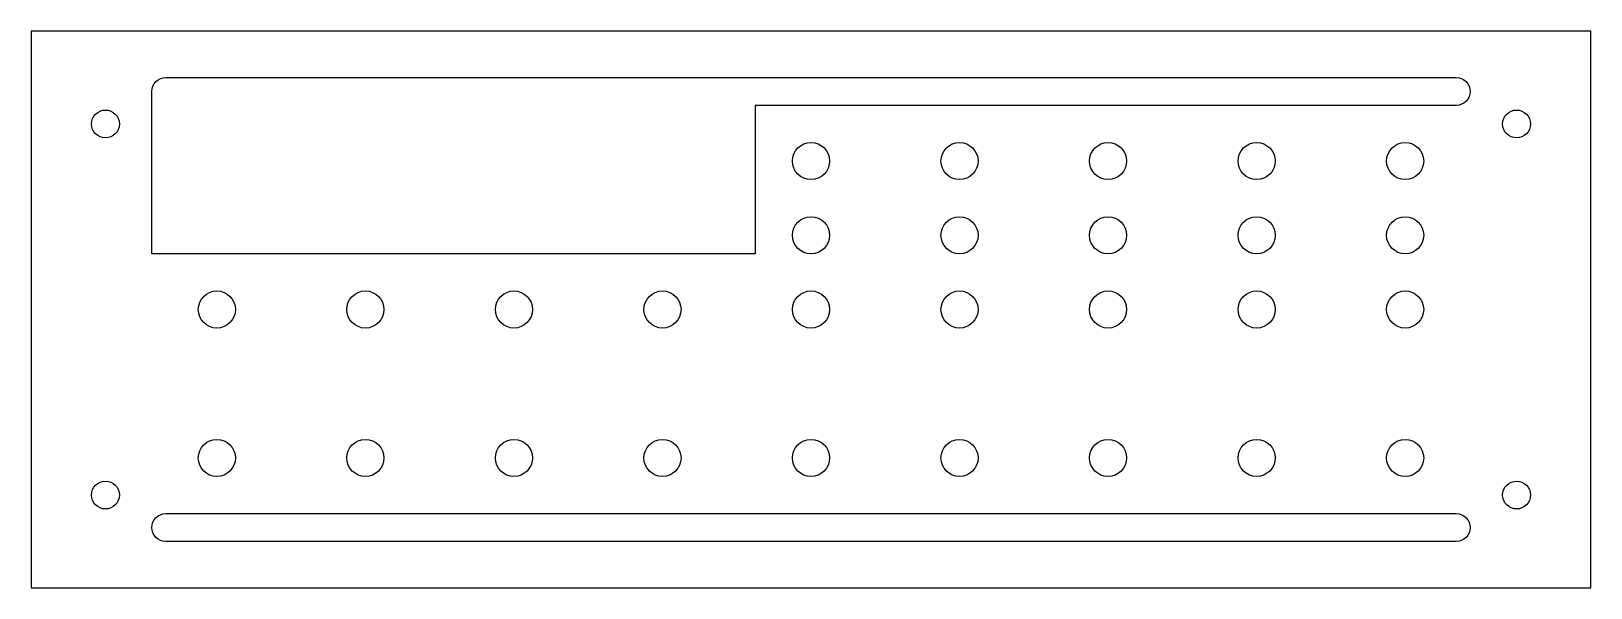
# Model space of a CAD drawing. Header units: millimetres. Extents: x -43 to 125, y 0 to 60.
import ezdxf

# ---------------------------------------------------------------- set-up
doc = ezdxf.new("R2010")
doc.units = ezdxf.units.MM
doc.layers.get('0').update_dxf_attribs({"linetype": 'CONTINUOUS'})

msp = doc.modelspace()

# ---------------------------------------------------------------- linework, layer by layer
msp.add_lwpolyline([(-43, 0), (125, 0), (125, 60), (-43, 60)], close=True)
for points in [[(110.5, 52), (35, 52), (35, 36), (-30, 36), (-30, 53.5, -0.414214), (-28.5, 55), (110.5, 55, -1)], [(110.5, 5), (-28.5, 5, -1), (-28.5, 8), (110.5, 8, -1)]]:
    msp.add_lwpolyline(points, format="xyb", close=True)
for centre, radius in [((-35, 50), 1.5), ((117, 50), 1.5), ((41, 46), 2), ((57, 46), 2), ((73, 46), 2), ((89, 46), 2), ((105, 46), 2), ((41, 38), 2), ((57, 38), 2), ((73, 38), 2), ((89, 38), 2), ((105, 38), 2), ((-23, 30), 2), ((-7, 30), 2), ((9, 30), 2), ((25, 30), 2), ((41, 30), 2), ((57, 30), 2), ((73, 30), 2), ((89, 30), 2), ((105, 30), 2), ((-23, 14), 2), ((-7, 14), 2), ((9, 14), 2), ((25, 14), 2), ((41, 14), 2), ((57, 14), 2), ((73, 14), 2), ((89, 14), 2), ((105, 14), 2), ((-35, 10), 1.5), ((117, 10), 1.5)]:
    msp.add_circle(centre, radius)

doc.saveas('drawing.dxf')
